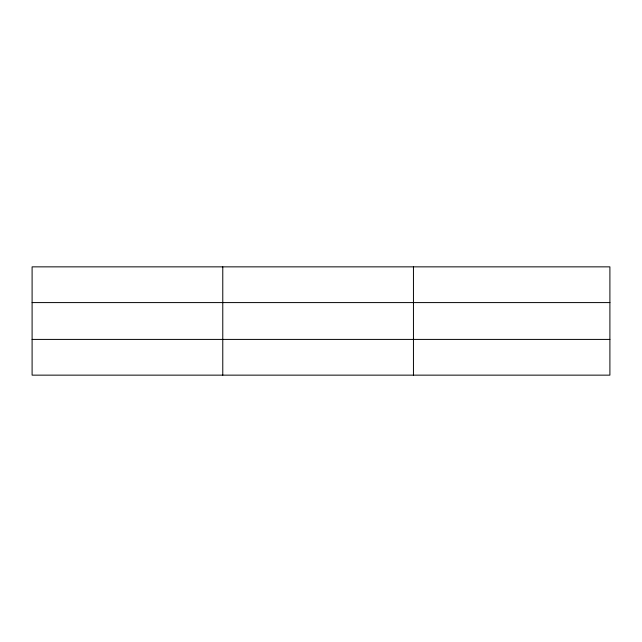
<?xml version="1.0" encoding="UTF-8"?>
<svg xmlns="http://www.w3.org/2000/svg" width="642" height="642" viewBox="0 0 642 642"><rect width="100%" height="100%" fill="white"/><g stroke="black" fill="none" stroke-linecap="round" stroke-linejoin="round"><path stroke-width="0.96" d="M222.774 375.145L222.774 266.855M413.448 375.145L413.448 266.855M609.9 302.591L609.9 266.855L32.1 266.855L32.1 375.145L609.9 375.145L609.9 302.591L32.1 302.591M32.1 339.409L609.9 339.409"/></g></svg>
